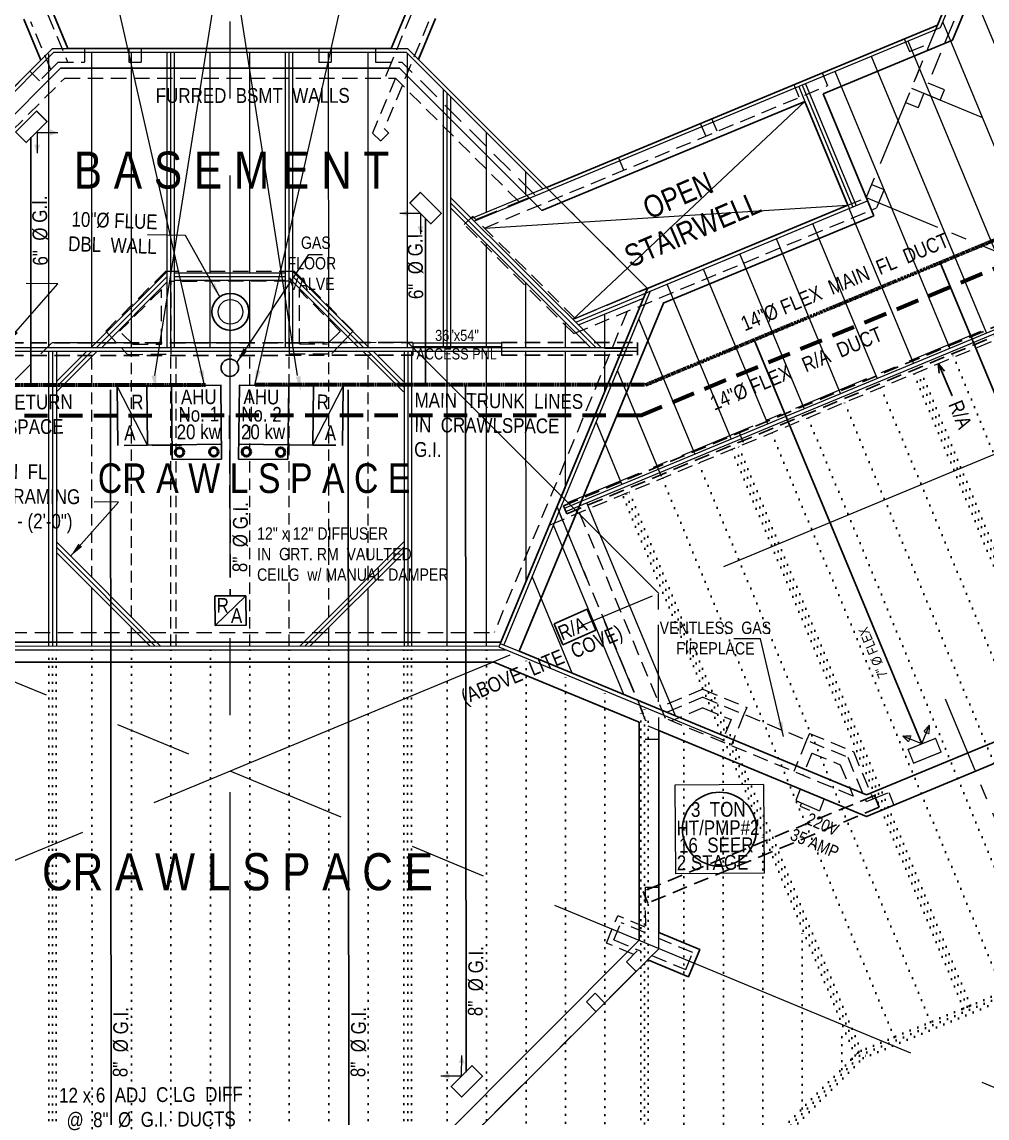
# Model space of a CAD drawing. Header units: inches. Extents: x 2775 to 35778, y 3242 to 10350.
# Drawn here: x 13284.1 to 13675.5, y 3516.1 to 3960.5 of the extents above; entities that cross this region are included whole.
import ezdxf

# ---------------------------------------------------------------- set-up
doc = ezdxf.new("R2010")
doc.units = ezdxf.units.IN
doc.header["$LTSCALE"] = 0.5
doc.header["$MEASUREMENT"] = 0
for name, pattern in [('CENTER', [2, 1.25, -0.25, 0.25, -0.25]), ('DOT2', [0.125, 0, -0.125]), ('HIDDEN', [0.375, 0.25, -0.125])]:
    doc.linetypes.add(name, pattern=pattern)
for name, color, linetype, lineweight in [('ELEC', 6, 'CONTINUOUS', 20), ('FL JOISTS', 7, 'CONTINUOUS', 20), ('FLOOR BEAMS', 3, 'HIDDEN', 30), ('FOUNDATION', 7, 'CONTINUOUS', 30), ('FOUNDATION TEXT', 7, 'CONTINUOUS', 9), ('GRID', 1, 'CENTER', 20), ('INT WALLS', 4, 'HIDDEN', 9), ('LAYOUT', 6, 'CONTINUOUS', 9), ('LL HVAC', 7, 'HIDDEN', 9), ('PT LUMBER', 7, 'DOT2', 40), ('WALLS', 4, 'HIDDEN', 9)]:
    doc.layers.add(name, color=color, linetype=linetype, lineweight=lineweight)
for name, color, linetype in [('HVAC', 7, 'CONTINUOUS'), ('LLMECH_EQUIP', 7, 'CONTINUOUS'), ('LOWER_TRUSS_DESIGN', 7, 'CONTINUOUS')]:
    doc.layers.add(name, color=color, linetype=linetype)
doc.styles.add('ARCHENT', font='technical.ttf', dxfattribs={"height": 6})
doc.styles.add('ARCHENTLTD', font='technical.ttf', dxfattribs={"height": 6})
doc.dimstyles.new('ARCHENT', dxfattribs={"dimtxt": 6, "dimasz": 6, "dimexe": 9, "dimexo": 3, "dimgap": 1, "dimtad": 0, "dimtoh": 1, "dimdec": 3, "dimzin": 0, "dimdsep": 46, "dimlunit": 4, "dimtxsty": 'ARCHENTLTD', "dimcen": 6, "dimaunit": 1, "dimadec": 0, "dimazin": 0, "dimtfac": 1, "dimtdec": 3, "dimtofl": 0, "dimtmove": 0, "dimatfit": 3, "dimfxl": 1, "dimfrac": 2, "dimtolj": 1, "dimtzin": 0, "dimarcsym": 0})
doc.dimstyles.new('ARCHENTLTD', dxfattribs={"dimtxt": 12, "dimasz": 6, "dimexe": 9, "dimexo": 3, "dimgap": 1, "dimtad": 0, "dimdec": 4, "dimzin": 1, "dimdsep": 46, "dimlunit": 4, "dimtxsty": 'ARCHENT', "dimcen": 6, "dimaunit": 1, "dimadec": 5, "dimazin": 0, "dimtfac": 1, "dimtdec": 4, "dimtofl": 0, "dimtmove": 0, "dimatfit": 3, "dimfxl": 1, "dimfrac": 2, "dimtolj": 1, "dimtzin": 0, "dimarcsym": 0})

msp = doc.modelspace()

# ---------------------------------------------------------------- hatches: boundary and pattern name
at = {"layer": 'HVAC', "linetype": 'HIDDEN', "ltscale": 0.75}
h = msp.add_hatch(color=1, dxfattribs=at)
h.paths.add_polyline_path([(13298.68, 3915.68), (13295.55, 3915.66), (13295.56, 3914.39)])
h.paths.add_polyline_path([(13295.54, 3916.93), (13295.55, 3915.66), (13298.68, 3915.68)])
h.paths.add_polyline_path([(13291.51, 3910.7), (13290.33, 3910.69), (13290.33, 3907.23)])
h.paths.add_polyline_path([(13290.33, 3910.69), (13289.11, 3910.68), (13290.33, 3907.23)])
h = msp.add_hatch(color=1, dxfattribs=at)
h.paths.add_polyline_path([(13445.76, 3874.51), (13445.74, 3877.64), (13444.48, 3877.63)])
h.paths.add_polyline_path([(13447.01, 3877.65), (13445.74, 3877.64), (13445.76, 3874.51)])
h.paths.add_polyline_path([(13440.78, 3881.68), (13440.78, 3882.86), (13437.31, 3882.86)])
h.paths.add_polyline_path([(13440.78, 3882.86), (13440.77, 3884.08), (13437.31, 3882.86)])
h = msp.add_hatch(color=1, dxfattribs=at)
h.paths.add_polyline_path([(13641.26, 3670.93), (13644.17, 3669.76), (13644.64, 3670.93)])
h.paths.add_polyline_path([(13643.69, 3668.58), (13644.17, 3669.76), (13641.26, 3670.93)])
h.paths.add_polyline_path([(13649.79, 3672.81), (13650.89, 3672.36), (13652.2, 3675.57)])
h.paths.add_polyline_path([(13650.89, 3672.36), (13652.01, 3671.91), (13652.2, 3675.57)])
h = msp.add_hatch(color=1, dxfattribs=at)
h.paths.add_polyline_path([(13462.46, 3541.5), (13462.44, 3538.37), (13461.18, 3538.37)])
h.paths.add_polyline_path([(13463.71, 3538.36), (13462.44, 3538.37), (13462.46, 3541.5)])
h.paths.add_polyline_path([(13457.49, 3534.33), (13457.48, 3533.14), (13454.01, 3533.14)])
h.paths.add_polyline_path([(13457.48, 3533.14), (13457.47, 3531.93), (13454.01, 3533.14)])

# ---------------------------------------------------------------- linework, layer by layer
at = {"layer": 'ELEC', "color": 1, "linetype": 'Continuous', "lineweight": 15, "ltscale": 25}
for p, q in [((13599.76, 3649.45), (13597.93, 3644.86)), ((13597.93, 3644.86), (13607.5, 3640.67)), ((13609.33, 3645.25), (13607.5, 3640.67)), ((13600.18, 3643.76), (13599.64, 3642.51)), ((13599.64, 3642.51), (13603.48, 3640.99))]:
    msp.add_line(p, q, dxfattribs=at)
at = {"layer": 'FL JOISTS', "ltscale": 50}
for p, q in [((13719.53, 3852.81), (13667.48, 3978.2)), ((13504.1, 3763.39), (14014.87, 3975.4)), ((13504.68, 3762.01), (14015.44, 3974.01)), ((13704.75, 3846.68), (13657.51, 3960.49)), ((13689.98, 3840.54), (13643.43, 3952.67)), ((13297.13, 3948.2), (13439.88, 3948.19)), ((13675.2, 3834.41), (13628.65, 3946.54)), ((13660.42, 3828.28), (13613.87, 3940.4)), ((13599.12, 3934.28), (13601.61, 3928.28)), ((13600.5, 3934.85), (13621.02, 3885.42)), ((13601.89, 3935.43), (13622.41, 3886)), ((13518.98, 3828.56), (13458.01, 3889.2)), ((13516.85, 3828.56), (13458.01, 3887.09)), ((13514.73, 3828.56), (13458.01, 3884.97)), ((13508.69, 3838.79), (13627.02, 3887.91)), ((13619.06, 3886.23), (13619.64, 3884.85)), ((13645.64, 3822.14), (13619.62, 3884.84)), ((13630.87, 3816.01), (13604.84, 3878.7)), ((13616.09, 3809.88), (13590.06, 3872.57)), ((13601.31, 3803.74), (13575.28, 3866.43)), ((13312.24, 3828.56), (13343.01, 3859.35)), ((13346.01, 3858.83), (13391.01, 3858.83)), ((13424.79, 3828.56), (13394.01, 3859.35)), ((13586.53, 3797.61), (13560.51, 3860.3)), ((13314.36, 3828.56), (13343.01, 3857.23)), ((13316.48, 3828.56), (13343.01, 3855.11)), ((13346.01, 3857.33), (13391.01, 3857.33)), ((13346.01, 3855.83), (13391.01, 3855.83)), ((13422.67, 3828.56), (13394.01, 3857.23)), ((13420.55, 3828.56), (13394.01, 3855.11)), ((13571.76, 3791.47), (13545.73, 3854.16)), ((13538.9, 3851.33), (13479.5, 3707.92)), ((13509.85, 3837.64), (13536.13, 3848.55)), ((13556.98, 3785.34), (13534.25, 3840.09)), ((13203.54, 3828.56), (13533.69, 3828.56)), ((13203.54, 3827.06), (13533.69, 3827.06)), ((13542.2, 3779.21), (13525.59, 3819.2)), ((13527.42, 3773.07), (13516.94, 3798.32)), ((13549.09, 3679.15), (13513.22, 3765.55)), ((13528.18, 3687.79), (13499.64, 3756.54)), ((13507.26, 3696.44), (13490.99, 3735.65)), ((13478.32, 3709), (13477.54, 3707.11))]:
    msp.add_line(p, q, dxfattribs=at)
at = {"layer": 'FL JOISTS', "ltscale": 75}
for p, q in [((13664.28, 3976.88), (13656.52, 3958.11)), ((13656.52, 3958.11), (13467.58, 3879.68)), ((13655.37, 3959.25), (13654.56, 3957.29)), ((13496.8, 3893.44), (13466.43, 3880.83)), ((13477.54, 3707.11), (13568.86, 3669.35)), ((13478.11, 3708.49), (13485.75, 3705.34))]:
    msp.add_line(p, q, dxfattribs=at)
at = {"layer": 'FL JOISTS', "ltscale": 25}
msp.add_line((13199.71, 3850.82), (13297.13, 3948.2), dxfattribs=at)
at = {"layer": 'FL JOISTS', "linetype": 'Continuous', "ltscale": 250}
for p, q in [((13295.02, 3828.56), (13295, 3947.58)), ((13312.52, 3828.56), (13312.5, 3948.19)), ((13328.52, 3828.56), (13328.5, 3948.19)), ((13343.02, 3828.56), (13343, 3948.19)), ((13344.52, 3828.56), (13344.5, 3948.19)), ((13346.02, 3828.56), (13346, 3948.2)), ((13360.51, 3858.83), (13360.5, 3948.2)), ((13376.51, 3858.83), (13376.5, 3948.19)), ((13391.02, 3828.56), (13391, 3948.2)), ((13392.52, 3828.56), (13392.5, 3948.2)), ((13394.02, 3828.56), (13394, 3948.2)), ((13424.52, 3828.56), (13424.5, 3948.2)), ((13440.52, 3828.56), (13440.5, 3947.57)), ((13455.02, 3828.56), (13455.01, 3933.08)), ((13456.52, 3828.56), (13456.51, 3931.58)), ((13458.02, 3828.56), (13458.01, 3930.08)), ((13472.51, 3883.36), (13472.51, 3915.59)), ((13488.51, 3890.42), (13488.51, 3899.61)), ((13472.52, 3828.56), (13472.51, 3870.55)), ((13360.52, 3828.56), (13360.51, 3855.83)), ((13376.52, 3828.56), (13376.51, 3855.83)), ((13488.52, 3828.56), (13488.51, 3854.63)), ((13520.52, 3828.16), (13520.51, 3842.07)), ((13504.52, 3828.56), (13504.52, 3838.71)), ((13295.03, 3707.48), (13295.02, 3827.06)), ((13456.53, 3707.5), (13456.52, 3827.06)), ((13472.53, 3707.5), (13472.52, 3827.06)), ((13488.53, 3733.63), (13488.52, 3827.06)), ((13504.52, 3772.25), (13504.52, 3827.06)), ((13520.52, 3810.87), (13520.52, 3827.06)), ((13312.53, 3707.49), (13312.53, 3730.97)), ((13424.53, 3707.5), (13424.53, 3731.01)), ((13328.53, 3707.49), (13328.53, 3714.98))]:
    msp.add_line(p, q, dxfattribs=at)
at = {"layer": 'FL JOISTS', "linetype": 'Continuous', "lineweight": 5, "ltscale": 250}
for p, q in [((13408.52, 3828.56), (13408.5, 3948.2)), ((13408.53, 3707.5), (13408.53, 3715.01))]:
    msp.add_line(p, q, dxfattribs=at)
at = {"layer": 'FL JOISTS', "linetype": 'Continuous', "ltscale": 50}
msp.add_line((13495.3, 3892.82), (13439.88, 3948.19), dxfattribs=at)
at = {"layer": 'FL JOISTS', "lineweight": 9, "ltscale": 25}
for p, q in [((13507.58, 3839.9), (13601.61, 3928.28)), ((13471.65, 3876.93), (13619.06, 3886.23))]:
    msp.add_line(p, q, dxfattribs=at)
at = {"layer": 'FL JOISTS', "lineweight": 20, "ltscale": 25}
msp.add_line((13537.69, 3852.51), (13507.58, 3839.9), dxfattribs=at)
at = {"layer": 'FL JOISTS', "color": 7, "lineweight": 20, "ltscale": 50}
for p, q in [((13296.58, 3827.06), (13296.59, 3707.48)), ((13298.08, 3827.06), (13298.09, 3707.48)), ((13439.08, 3827.06), (13439.09, 3707.5)), ((13440.58, 3827.06), (13440.59, 3707.5)), ((13442.08, 3827.06), (13442.09, 3707.5))]:
    msp.add_line(p, q, dxfattribs=at)
at = {"layer": 'FL JOISTS', "color": 7, "linetype": 'Continuous', "lineweight": 9}
for p, q in [((13314.65, 3827.06), (13298.08, 3810.48)), ((13312.53, 3827.06), (13298.08, 3812.6)), ((13310.41, 3827.06), (13298.08, 3814.72)), ((13422.33, 3827.06), (13438.9, 3810.48)), ((13424.45, 3827.06), (13438.9, 3812.6)), ((13426.57, 3827.06), (13438.9, 3814.72))]:
    msp.add_line(p, q, dxfattribs=at)
at = {"layer": 'FL JOISTS', "linetype": 'HIDDEN', "ltscale": 37.5}
for p, q in [((13312.53, 3735.21), (13312.52, 3827.06)), ((13328.53, 3719.22), (13328.52, 3827.06)), ((13344.53, 3707.49), (13344.52, 3827.06)), ((13346.66, 3707.49), (13346.64, 3827.06)), ((13376.53, 3707.49), (13376.52, 3827.06)), ((13392.53, 3707.49), (13392.52, 3827.06)), ((13424.53, 3735.26), (13424.52, 3827.06))]:
    msp.add_line(p, q, dxfattribs=at)
at = {"layer": 'FL JOISTS', "linetype": 'HIDDEN', "lineweight": 5, "ltscale": 37.5}
msp.add_line((13408.53, 3719.25), (13408.52, 3827.06), dxfattribs=at)
at = {"layer": 'FL JOISTS', "color": 7, "ltscale": 75}
msp.add_line((13527.68, 3828.17), (13520.52, 3828.16), dxfattribs=at)
at = {"layer": 'FL JOISTS', "color": 7, "linetype": 'Continuous', "lineweight": 20}
for p, q in [((13340.31, 3707.49), (13298.09, 3749.68)), ((13338.19, 3707.49), (13298.09, 3747.56)), ((13396.8, 3707.49), (13439.09, 3749.81)), ((13398.92, 3707.5), (13439.09, 3747.69)), ((13336.07, 3707.49), (13298.09, 3745.44)), ((13401.04, 3707.5), (13439.09, 3745.57))]:
    msp.add_line(p, q, dxfattribs=at)
at = {"layer": 'FL JOISTS', "color": 7, "lineweight": 20, "ltscale": 75}
for p, q in [((13259.13, 3707.48), (13477.7, 3707.5)), ((13257.1, 3705.98), (13480.21, 3706))]:
    msp.add_line(p, q, dxfattribs=at)
at = {"layer": 'FLOOR BEAMS', "ltscale": 50}
for p, q in [((13503.72, 3764.32), (13806.67, 3890.07)), ((13505.06, 3761.07), (13808.01, 3886.82)), ((13203.54, 3830.37), (13442.64, 3830.49)), ((13478.64, 3830.5), (13533.69, 3830.53)), ((13203.55, 3825.24), (13442.64, 3825.36)), ((13478.64, 3825.38), (13533.69, 3825.41)), ((13503.72, 3764.32), (13505.06, 3761.07)), ((13629.78, 3646.85), (13536, 3608.01)), ((13629.78, 3646.85), (13631.74, 3642.11)), ((13631.74, 3642.11), (13537.97, 3603.27)), ((13536, 3608.01), (13537.97, 3603.27))]:
    msp.add_line(p, q, dxfattribs=at)
at = {"layer": 'FLOOR BEAMS', "ltscale": 75}
msp.add_line((13533.69, 3825.41), (13533.69, 3830.53), dxfattribs=at)
at = {"layer": 'FLOOR BEAMS', "color": 4, "lineweight": 9, "ltscale": 50}
msp.add_line((13296.53, 3709.02), (13440.53, 3709.07), dxfattribs=at)
at = {"layer": 'FOUNDATION', "ltscale": 75}
for p, q in [((13663.13, 3978.02), (13655.37, 3959.25)), ((13669.26, 3971.9), (13661.5, 3953.13)), ((13655.37, 3959.25), (13496.8, 3893.44)), ((13661.5, 3953.13), (13609, 3931.34)), ((13291.83, 3945.03), (13199.09, 3852.32)), ((13496.8, 3893.44), (13444.88, 3945.31)), ((13494.93, 3884), (13437.19, 3941.69)), ((13601.61, 3928.28), (13494.93, 3884)), ((13258.51, 3708.98), (13478.32, 3709)), ((13485.75, 3705.34), (13626.62, 3647.09)), ((13261.97, 3700.98), (13475.3, 3701)), ((13475.26, 3701.02), (13534.37, 3676.58)), ((13626.62, 3647.09), (13715.29, 3683.89)), ((13626.63, 3638.43), (13715.3, 3675.24)), ((13542.37, 3673.27), (13626.63, 3638.43)), ((13437.3, 3490.97), (13534.41, 3588.18)), ((13445.09, 3487.44), (13537.87, 3580.32))]:
    msp.add_line(p, q, dxfattribs=at)
at = {"layer": 'FOUNDATION', "ltscale": 1.5}
for p, q in [((13295.87, 3966.33), (13302.8, 3949.7)), ((13440.68, 3966.28), (13433.79, 3949.69)), ((13444.88, 3945.31), (13451.85, 3961.9)), ((13559.03, 3584.43), (13542.41, 3591.34)), ((13554.47, 3573.33), (13559.03, 3584.43)), ((13537.87, 3580.32), (13554.47, 3573.33))]:
    msp.add_line(p, q, dxfattribs=at)
at = {"layer": 'FOUNDATION', "ltscale": 50}
for p, q in [((13291.83, 3945.03), (13284.84, 3961.59)), ((13302.8, 3949.7), (13433.79, 3949.69)), ((13299.82, 3941.7), (13437.19, 3941.69)), ((13609, 3931.34), (13629.52, 3881.91)), ((13601.61, 3928.28), (13619.06, 3886.23)), ((13538.05, 3852.6), (13619.06, 3886.23)), ((13544.17, 3846.48), (13629.52, 3881.91)), ((13537.75, 3852.48), (13478.32, 3709)), ((13544.21, 3846.46), (13485.75, 3705.34)), ((13534.41, 3588.18), (13534.37, 3676.58)), ((13542.41, 3591.34), (13542.37, 3673.27))]:
    msp.add_line(p, q, dxfattribs=at)
at = {"layer": 'FOUNDATION', "ltscale": 25}
msp.add_line((13202.4, 3844.32), (13299.82, 3941.7), dxfattribs=at)
at = {"layer": 'FOUNDATION', "color": 7, "lineweight": 20, "ltscale": 1.5}
for p, q in [((13442.64, 3830.46), (13478.64, 3830.45)), ((13442.64, 3828.96), (13478.64, 3828.95))]:
    msp.add_line(p, q, dxfattribs=at)
at = {"layer": 'FOUNDATION', "color": 7, "linetype": 'Continuous', "lineweight": 25, "ltscale": 50}
for p, q in [((13442.64, 3830.46), (13442.64, 3825.4)), ((13478.64, 3830.45), (13478.64, 3825.38))]:
    msp.add_line(p, q, dxfattribs=at)
at = {"layer": 'GRID', "ltscale": 50}
for p, q in [((13663.13, 3978.02), (13626.45, 3889.3)), ((13496.8, 3893.44), (13648.14, 3956.25)), ((13296.5, 3949.7), (13440.5, 3949.69)), ((13644.79, 3933.66), (13689.16, 3915.32)), ((13537.79, 3852.49), (13626.45, 3889.3)), ((13626.45, 3889.3), (13715.17, 3852.62)), ((13537.79, 3852.49), (13501.1, 3763.78)), ((13505.55, 3765.62), (13715.17, 3852.62)), ((13194.67, 3728.67), (13296.45, 3830.55)), ((13296.45, 3830.55), (13440.45, 3830.62)), ((13501.1, 3763.78), (13537.9, 3675.12)), ((13542.35, 3584.8), (13542.3, 3728.89)), ((13626.63, 3638.43), (13715.29, 3675.24)), ((13537.9, 3675.12), (13626.63, 3638.43)), ((13440.55, 3482.98), (13542.35, 3584.8))]:
    msp.add_line(p, q, dxfattribs=at)
at = {"layer": 'GRID', "ltscale": 25}
msp.add_line((13199.09, 3852.32), (13296.5, 3949.7), dxfattribs=at)
at = {"layer": 'GRID', "linetype": 'Continuous', "ltscale": 50}
for p, q in [((13537.79, 3852.49), (13440.5, 3949.69)), ((13542.32, 3728.84), (13440.45, 3830.62))]:
    msp.add_line(p, q, dxfattribs=at)
at = {"layer": 'HVAC', "color": 1, "linetype": 'HIDDEN', "lineweight": 70, "ltscale": 2.5}
for p, q in [((13536.93, 3813.34, -11.25), (13855.78, 3945.7, -11.25)), ((13358.61, 3813.3), (13223.59, 3813.23)), ((13536.57, 3813.39), (13378.61, 3813.31))]:
    msp.add_line(p, q, dxfattribs=at)
at = {"layer": 'HVAC', "color": 5, "linetype": 'HIDDEN', "lineweight": 70, "ltscale": 75}
for p, q in [((13534.93, 3800.97, -11.25), (13827.16, 3922.26, -11.25)), ((13336.75, 3800.87), (13203.32, 3800.8)), ((13534.93, 3800.97), (13348.75, 3800.87))]:
    msp.add_line(p, q, dxfattribs=at)
at = {"layer": 'HVAC', "color": 1, "linetype": 'Continuous', "ltscale": 0.75}
for p, q in [((13290.32, 3915.62, 44595.53), (13298.68, 3915.68, 44595.53)), ((13290.32, 3915.62, 44595.53), (13290.33, 3907.23, 44595.53)), ((13445.7, 3882.87, 44589.53), (13437.31, 3882.86, 44589.53)), ((13445.7, 3882.87, 44589.53), (13445.76, 3874.51, 44589.53)), ((13649.02, 3667.8, 10), (13652.2, 3675.57, 10)), ((13649.02, 3667.8, 18), (13641.26, 3670.93, 18)), ((13462.41, 3533.14, 44589.53), (13462.46, 3541.5, 44589.53)), ((13462.41, 3533.14, 44589.53), (13454.01, 3533.14, 44589.53))]:
    msp.add_line(p, q, dxfattribs=at)
at = {"layer": 'HVAC', "color": 1, "linetype": 'Continuous', "lineweight": 30, "ltscale": 0.75}
for p, q in [((13287.7, 3813.26, 44589.53), (13287.7, 3913.72, 44589.53)), ((13447.82, 3813.35, 44589.53), (13447.82, 3880.76, 44589.53)), ((13716.49, 3718.38, 43499.51), (13656.51, 3862.98, 2795)), ((13649.02, 3667.8, 12), (13581.02, 3831.64, -7.99)), ((13464, 3813.35, 44589.53), (13464.26, 3534.69, 44589.53)), ((13319.98, 3811.38, 44589.53), (13320.27, 3503.4, 44589.53)), ((13416.41, 3811.38, 44589.53), (13416.7, 3503.4, 44589.53))]:
    msp.add_line(p, q, dxfattribs=at)
at = {"layer": 'HVAC', "color": 7, "linetype": 'Continuous', "lineweight": 30, "ltscale": 0.25}
for p, q in [((13334.74, 3812.94), (13344.74, 3813.06)), ((13335.02, 3788.94), (13345.01, 3789.06)), ((13402.07, 3788.97), (13392.07, 3789.08))]:
    msp.add_line(p, q, dxfattribs=at)
at = {"layer": 'HVAC', "color": 5, "linetype": 'Continuous', "lineweight": 30, "ltscale": 0.25}
for p, q in [((13334.74, 3812.94), (13335.02, 3788.94)), ((13402.33, 3812.97), (13402.07, 3788.97)), ((13322.74, 3812.8), (13323.02, 3788.8)), ((13414.33, 3812.84), (13414.07, 3788.84))]:
    msp.add_line(p, q, dxfattribs=at)
at = {"layer": 'HVAC', "color": 5, "linetype": 'Continuous', "lineweight": 30}
for p, q in [((13348.61, 3812.94), (13336.61, 3812.8)), ((13388.46, 3812.96), (13400.46, 3812.83)), ((13348.89, 3788.94), (13336.89, 3788.8))]:
    msp.add_line(p, q, dxfattribs=at)
at = {"layer": 'HVAC', "color": 1, "linetype": 'Continuous', "lineweight": 30, "ltscale": 0.25}
for p, q in [((13364.9, 3813.29), (13344.74, 3813.06)), ((13372.17, 3813.29), (13392.33, 3813.08)), ((13365.01, 3789.29), (13345.01, 3789.06)), ((13372.07, 3789.29), (13392.07, 3789.08)), ((13365.08, 3783.29), (13345.08, 3783.06)), ((13372.01, 3783.29), (13392.01, 3783.08))]:
    msp.add_line(p, q, dxfattribs=at)
at = {"layer": 'HVAC', "color": 1, "linetype": 'Continuous', "lineweight": 30, "ltscale": 0.5}
for p, q in [((13345.08, 3783.06), (13344.74, 3813.06)), ((13365.08, 3783.29), (13364.74, 3813.29)), ((13372.01, 3783.29), (13372.33, 3813.29)), ((13392.01, 3783.08), (13392.33, 3813.08))]:
    msp.add_line(p, q, dxfattribs=at)
at = {"layer": 'HVAC', "color": 5, "linetype": 'Continuous', "lineweight": 9, "ltscale": 0.25}
for p, q in [((13335.02, 3788.94), (13322.74, 3812.8)), ((13402.07, 3788.97), (13414.33, 3812.84))]:
    msp.add_line(p, q, dxfattribs=at)
at = {"layer": 'HVAC', "color": 5, "linetype": 'HIDDEN', "lineweight": 30, "ltscale": 75}
for p, q in [((13368.32, 3800.88), (13368.63, 3728.15)), ((13335.02, 3788.94), (13323.02, 3788.8)), ((13402.07, 3788.97), (13414.07, 3788.84))]:
    msp.add_line(p, q, dxfattribs=at)
at = {"layer": 'HVAC', "color": 5, "linetype": 'Continuous', "lineweight": 30, "ltscale": 50}
for p, q in [((13362.4, 3727.85), (13362.43, 3715.85)), ((13374.98, 3727.87), (13362.53, 3727.84)), ((13375.01, 3715.87), (13374.98, 3727.87)), ((13362.43, 3715.85), (13374.89, 3715.88))]:
    msp.add_line(p, q, dxfattribs=at)
at = {"layer": 'HVAC', "color": 5, "linetype": 'Continuous', "lineweight": 9, "ltscale": 50}
msp.add_line((13362.43, 3715.85), (13374.98, 3727.87), dxfattribs=at)
at = {"layer": 'HVAC', "color": 1, "linetype": 'HIDDEN', "ltscale": 0.75}
for p, q in [((13652.2, 3675.57, 10), (13649.78, 3672.81, 10)), ((13652.01, 3671.91, 10), (13652.2, 3675.57, 10)), ((13641.26, 3670.93, 18), (13643.69, 3668.58, 18)), ((13644.64, 3670.93, 18), (13641.26, 3670.93, 18)), ((13643.69, 3668.58, 18), (13644.64, 3670.93, 18)), ((13649.79, 3672.81, 18), (13652.01, 3671.91, 18))]:
    msp.add_line(p, q, dxfattribs=at)
at = {"layer": 'HVAC', "color": 7, "linetype": 'Continuous', "lineweight": 9}
for p, q in [((13584.84, 3651.35), (13548.84, 3651.09)), ((13548.84, 3651.09), (13549.1, 3615.09)), ((13584.84, 3651.35), (13585.1, 3615.36)), ((13585.1, 3615.36), (13549.1, 3615.09))]:
    msp.add_line(p, q, dxfattribs=at)
at = {"layer": 'HVAC', "color": 1, "linetype": 'Continuous', "ltscale": 0.75, "const_width": 0.5}
for points, elevation in [([(13290.08, 3924.34), (13294.32, 3920.1), (13285.83, 3911.62), (13281.59, 3915.86), (13290.08, 3924.34)], 44597.53), ([(13454.19, 3882.87), (13449.94, 3878.63), (13441.46, 3887.12), (13445.7, 3891.36), (13454.19, 3882.87)], 44589.53), ([(13645.7, 3659.99), (13643.46, 3665.56), (13654.58, 3670.05), (13656.83, 3664.49), (13645.7, 3659.99)], 10), ([(13470.89, 3533.14), (13466.64, 3537.38), (13458.17, 3528.89), (13462.41, 3524.65), (13470.89, 3533.14)], 44589.53)]:
    msp.add_lwpolyline(points, dxfattribs=dict(at, elevation=elevation))
at = {"layer": 'HVAC', "color": 6, "linetype": 'Continuous', "lineweight": 30, "ltscale": 175}
msp.add_circle((13368.68, 3842.96, -2), 7.5, dxfattribs=at)
at = {"layer": 'HVAC', "color": 6, "linetype": 'Continuous', "lineweight": 9, "ltscale": 175}
msp.add_circle((13368.68, 3842.96, -2), 5, dxfattribs=at)
at = {"layer": 'HVAC', "color": 6, "lineweight": 30, "ltscale": 50}
msp.add_circle((13368.43, 3820.3), 3.52, dxfattribs=at)
at = {"layer": 'HVAC', "color": 1, "lineweight": 50, "ltscale": 75}
for centre in [(13348.05, 3786.09, -2), (13361.96, 3786.19, 89199.55), (13375.13, 3786.19, 89199.55), (13389.04, 3786.11, -2)]:
    msp.add_circle(centre, 1.75, dxfattribs=at)
at = {"layer": 'HVAC', "color": 1, "linetype": 'Continuous', "lineweight": 30}
msp.add_circle((13566.97, 3633.22), 15, dxfattribs=at)
at = {"layer": 'INT WALLS', "ltscale": 50}
for p, q in [((13449.04, 3960.58), (13431.07, 3917.29)), ((13441.97, 3963.52), (13433.94, 3944.19)), ((13433.94, 3944.19), (13431.24, 3937.69)), ((13435.54, 3937.69), (13426.29, 3915.44)), ((13429.51, 3912.23), (13426.29, 3915.44)), ((13429.5, 3912.22), (13432.87, 3915.59)), ((13432.82, 3915.55), (13431.07, 3917.29)), ((13463.46, 3878.31), (13466.83, 3881.67)), ((13468.14, 3880.37), (13466.83, 3881.68)), ((13508.49, 3840.28), (13466.85, 3881.7)), ((13468.68, 3873.1), (13463.47, 3878.31)), ((13507.87, 3834.13), (13468.23, 3873.55)), ((13340.67, 3829.83), (13340.68, 3852.07)), ((13329.08, 3829.8), (13340.67, 3829.83)), ((13574.83, 3794.38), (13576.57, 3790.17)), ((13541.58, 3780.58), (13543.32, 3776.37))]:
    msp.add_line(p, q, dxfattribs=at)
at = {"layer": 'INT WALLS', "ltscale": 75}
for p, q in [((13658.18, 3932.94), (13651.63, 3935.64)), ((13656.47, 3928.78), (13658.18, 3932.94)), ((13656.47, 3928.78), (13649.91, 3931.48)), ((13468.14, 3880.37), (13492.12, 3890.34)), ((13508.49, 3840.28), (13537.74, 3852.43))]:
    msp.add_line(p, q, dxfattribs=at)
at = {"layer": 'INT WALLS', "linetype": 'Continuous'}
msp.add_line((13418.38, 3835.19), (13409.76, 3826.01), dxfattribs=at)
at = {"layer": 'INT WALLS', "lineweight": 9, "ltscale": 50}
msp.add_line((13498.31, 3756.66), (13686.97, 3834.97), dxfattribs=at)
at = {"layer": 'INT WALLS', "color": 7, "ltscale": 50}
for p, q in [((13618.98, 3662.43), (13626.43, 3644.47)), ((13615.92, 3659.36), (13621.2, 3646.63))]:
    msp.add_line(p, q, dxfattribs=at)
at = {"layer": 'LAYOUT', "color": 6, "linetype": 'CENTER', "lineweight": 5, "ltscale": 250}
for p, q in [((11763.77, 4321.41), (13368.57, 3656.75)), ((13368.57, 3241.97), (13368.48, 4204.72)), ((14405.76, 4086.59), (12862.17, 3446.84)), ((13875.55, 3446.84), (13368.53, 3656.76))]:
    msp.add_line(p, q, dxfattribs=at)
at = {"layer": 'LL HVAC', "linetype": 'Continuous', "lineweight": 5}
for p in [(13337.97, 3817.14, 89201.55), (13395.92, 3817.19, 89201.55)]:
    msp.add_line(p, (13367.21, 4001.17, 89201.55), dxfattribs=at)
for points in [[(13338.61, 3817.36, 89201.55), (13338.51, 3811.28, 89201.55), (13336.64, 3817.06, 89201.55)], [(13397.21, 3816.92, 89201.55), (13397.11, 3810.84, 89201.55), (13395.23, 3816.62, 89201.55)]]:
    msp.add_solid(points, dxfattribs=at)
at = {"layer": 'PT LUMBER', "ltscale": 50}
for p, q in [((13760.61, 3586.95), (13661, 3826.89)), ((13739.88, 3591.24), (13644.83, 3820.18)), ((13741.26, 3591.82), (13646.22, 3820.76)), ((13742.65, 3592.4), (13647.6, 3821.33)), ((13726.48, 3585.69), (13631.44, 3814.62)), ((13711.71, 3579.55), (13616.66, 3808.49)), ((13696.93, 3573.42), (13601.89, 3802.36)), ((13682.15, 3567.28), (13587.11, 3796.22)), ((13665.99, 3560.57), (13570.94, 3789.51)), ((13667.38, 3561.15), (13572.33, 3790.09)), ((13668.76, 3561.72), (13573.72, 3790.66)), ((13652.6, 3555.01), (13557.55, 3783.95)), ((13637.82, 3548.88), (13542.78, 3777.82)), ((13621.98, 3541.41), (13526.61, 3771.11)), ((13623.12, 3542.55), (13528, 3771.69)), ((13624.43, 3543.32), (13529.38, 3772.26)), ((13295.06, 3395.9), (13295.03, 3705.98)), ((13296.56, 3395.9), (13296.53, 3705.98)), ((13298.06, 3395.9), (13298.03, 3705.98)), ((13312.56, 3395.91), (13312.53, 3705.99)), ((13328.56, 3395.92), (13328.53, 3705.99)), ((13344.56, 3395.92), (13344.53, 3705.99)), ((13360.56, 3395.93), (13360.53, 3705.99)), ((13376.56, 3395.94), (13376.53, 3705.99)), ((13392.56, 3395.95), (13392.53, 3705.99)), ((13408.56, 3395.95), (13408.53, 3706)), ((13424.56, 3395.96), (13424.53, 3706)), ((13439.06, 3395.97), (13439.03, 3706)), ((13440.56, 3395.97), (13440.53, 3706)), ((13442.06, 3395.97), (13442.03, 3706)), ((13456.56, 3395.97), (13456.53, 3706)), ((13472.56, 3395.97), (13472.53, 3706)), ((13488.56, 3407.86), (13488.53, 3702.56)), ((13504.56, 3423.87), (13504.53, 3695.95)), ((13520.56, 3439.89), (13520.53, 3689.33)), ((13535.05, 3454.4), (13535.03, 3683.34)), ((13536.55, 3455.9), (13536.53, 3682.72)), ((13538.05, 3457.4), (13538.03, 3682.1)), ((13552.55, 3471.91), (13552.53, 3676.1)), ((13568.55, 3487.93), (13568.53, 3669.49)), ((13584.55, 3503.94), (13584.54, 3631.59)), ((13600.55, 3519.96), (13600.54, 3593.04)), ((13620.74, 3540.17), (13747, 3592.57)), ((13623.51, 3542.95), (13745.04, 3593.38)), ((13625.21, 3540.4), (13745.04, 3590.14)), ((13616.55, 3535.97), (13616.54, 3554.49)), ((13476.7, 3395.99), (13623.51, 3542.95)), ((13477.94, 3392.99), (13627.99, 3543.18)), ((13477.32, 3394.49), (13624.36, 3541.67))]:
    msp.add_line(p, q, dxfattribs=at)
at = {"layer": 'PT LUMBER', "color": 1, "linetype": 'CENTER', "lineweight": 9, "ltscale": 50}
msp.add_line((13658.54, 3686.03), (13710.85, 3559.35), dxfattribs=at)
at = {"layer": 'WALLS', "color": 4, "ltscale": 75}
for p, q in [((13663.13, 3978.02), (13652.4, 3952.06)), ((13667.35, 3973.82), (13651.57, 3935.66)), ((13641.89, 3953.66), (13650.29, 3957.14)), ((13309.5, 3949.7), (13309.5, 3944.2)), ((13327.5, 3949.7), (13327.5, 3944.2)), ((13332.5, 3949.7), (13332.5, 3944.2)), ((13404.5, 3949.69), (13404.5, 3944.19)), ((13409.5, 3949.69), (13409.5, 3944.19)), ((13427.5, 3949.69), (13427.5, 3944.19)), ((13298.78, 3944.2), (13291.2, 3936.62)), ((13492.12, 3890.34), (13438.23, 3944.19)), ((13649.35, 3944.69), (13642.41, 3927.9)), ((13287.31, 3940.51), (13291.2, 3936.62)), ((13599.27, 3929.95), (13597.2, 3935.04)), ((13649.87, 3931.56), (13647.49, 3925.79)), ((13566.01, 3916.18), (13563.93, 3921.27)), ((13561.39, 3914.26), (13559.3, 3919.38)), ((13528.17, 3900.4), (13526.07, 3905.54)), ((13628.65, 3894.63), (13626.45, 3889.3)), ((13633.73, 3892.52), (13630.66, 3885.09)), ((13537.81, 3852.41), (13505.27, 3884.98)), ((13626.62, 3644.39), (13635.6, 3648.11)), ((13626.63, 3638.43), (13637.71, 3643.03))]:
    msp.add_line(p, q, dxfattribs=at)
at = {"layer": 'WALLS', "ltscale": 50}
for p, q in [((13295.87, 3966.33), (13302.82, 3949.67)), ((13440.75, 3966.46), (13433.83, 3949.78)), ((13291.81, 3945.08), (13284.79, 3961.71)), ((13444.84, 3945.21), (13451.83, 3961.85)), ((13427.5, 3949.69), (13440.5, 3949.69)), ((13207.12, 3843.38), (13301.47, 3937.7)), ((13301.47, 3937.7), (13435.54, 3937.69)), ((13485.63, 3887.64), (13435.54, 3937.69)), ((13342.28, 3859.33), (13318.09, 3835.13)), ((13394.7, 3859.35), (13342.28, 3859.33)), ((13418.39, 3835.17), (13394.7, 3859.35)), ((13344.67, 3825.84), (13344.69, 3855.33)), ((13392.69, 3855.34), (13344.69, 3855.33)), ((13392.67, 3825.97), (13392.69, 3855.34)), ((13340.68, 3852.07), (13323.75, 3835.13)), ((13396.67, 3829.98), (13396.68, 3851.71)), ((13413.23, 3835.17), (13396.68, 3851.71)), ((13529.55, 3843.13), (13475.65, 3713)), ((13413.25, 3835.16), (13408.1, 3830.01)), ((13318.09, 3835.13), (13326.97, 3825.72)), ((13329.08, 3829.8), (13323.75, 3835.13)), ((13396.67, 3829.98), (13408.1, 3830.01)), ((13326.97, 3825.72), (13344.67, 3825.84)), ((13392.67, 3825.97), (13409.76, 3826.01)), ((13261.18, 3712.98), (13475.65, 3713)), ((13560.26, 3689.95), (13543.01, 3682.79)), ((13560.26, 3689.95), (13578.06, 3682.59)), ((13560.26, 3686.7), (13544.17, 3680.02)), ((13560.26, 3686.7), (13618.98, 3662.43)), ((13560.26, 3682.37), (13547.53, 3677.09)), ((13560.26, 3682.37), (13571.69, 3677.65)), ((13576.91, 3679.82), (13571.66, 3667.11)), ((13578.06, 3682.59), (13576.91, 3679.82)), ((13571.69, 3677.65), (13567.96, 3668.64)), ((13603.47, 3672.08), (13602.32, 3669.31)), ((13603.47, 3672.08), (13621.27, 3664.73)), ((13602.32, 3669.31), (13597.07, 3656.61)), ((13604.49, 3664.09), (13600.77, 3655.08)), ((13604.49, 3664.09), (13615.92, 3659.36)), ((13621.27, 3664.73), (13629.2, 3645.62)), ((13536.87, 3609.68), (13536.92, 3591.19)), ((13521.13, 3587.04), (13525.73, 3598.12)), ((13524.2, 3588.43), (13527.06, 3595.29)), ((13536.81, 3593.54), (13525.73, 3598.12)), ((13559.09, 3584.41), (13542.42, 3591.34)), ((13532.21, 3582.45), (13521.13, 3587.04)), ((13556.15, 3583.19), (13542.42, 3588.9)), ((13529.24, 3579.46), (13534.04, 3584.27)), ((13539.56, 3582.05), (13553.27, 3576.28)), ((13553.27, 3576.28), (13556.15, 3583.19)), ((13554.48, 3573.33), (13559.09, 3584.41)), ((13537.84, 3580.33), (13554.48, 3573.33)), ((13512.99, 3563.19), (13516.52, 3566.73))]:
    msp.add_line(p, q, dxfattribs=at)
at = {"layer": 'WALLS', "color": 4, "ltscale": 50}
for p, q in [((13295.86, 3941.28), (13287.74, 3960.5)), ((13294.66, 3963.39), (13302.66, 3944.2)), ((13641.89, 3953.66), (13644.01, 3948.54)), ((13644.05, 3948.45), (13652.33, 3951.89)), ((13298.78, 3944.2), (13309.5, 3944.2)), ((13327.5, 3944.2), (13332.5, 3944.2)), ((13404.5, 3944.19), (13409.5, 3944.19)), ((13427.5, 3944.19), (13438.23, 3944.19)), ((13608.64, 3939.86), (13610.76, 3934.74)), ((13471.65, 3876.93), (13610.78, 3934.68)), ((13642.41, 3927.9), (13647.49, 3925.79)), ((13628.63, 3894.63), (13633.71, 3892.53)), ((13507.87, 3834.13), (13630.66, 3885.09)), ((13501.1, 3763.78), (13537.24, 3677.15)), ((13510.14, 3761.58), (13544.94, 3678.17)), ((13621.2, 3646.63), (13544.94, 3678.17)), ((13536.83, 3669.68), (13542.39, 3669.68)), ((13635.6, 3648.11), (13637.71, 3643.03)), ((13536.87, 3609.68), (13542.4, 3609.68)), ((13536.92, 3591.19), (13527.06, 3595.29)), ((13524.2, 3588.43), (13534.96, 3583.87)), ((13529.24, 3579.46), (13533.14, 3575.56)), ((13516.52, 3566.73), (13520.42, 3562.83)), ((13512.99, 3563.19), (13516.89, 3559.29))]:
    msp.add_line(p, q, dxfattribs=at)
at = {"layer": 'WALLS', "color": 4, "lineweight": 20, "ltscale": 50}
for p, q in [((13309.5, 3949.7), (13327.5, 3949.7)), ((13409.5, 3949.69), (13427.5, 3949.69))]:
    msp.add_line(p, q, dxfattribs=at)
at = {"layer": 'WALLS', "color": 4, "lineweight": 20, "ltscale": 75}
msp.add_line((13287.31, 3940.51), (13274.58, 3927.79), dxfattribs=at)
at = {"layer": 'WALLS', "color": 5, "linetype": 'Continuous', "lineweight": 30, "ltscale": 50}
for p, q in [((13655.62, 3821.95), (13655.99, 3818.15)), ((13655.76, 3821.84), (13661.29, 3808.98)), ((13655.76, 3821.84), (13658.27, 3818.95)), ((13513.3, 3722.43), (13499.93, 3716.48)), ((13516.8, 3713.9), (13513.3, 3722.43)), ((13499.95, 3716.49), (13503.52, 3707.9)), ((13503.52, 3707.9), (13516.8, 3713.9))]:
    msp.add_line(p, q, dxfattribs=at)

# ---------------------------------------------------------------- texts
at = {"layer": 'ELEC', "color": 1, "linetype": 'Continuous', "lineweight": 20, "insert": (13607.2, 3631.33), "char_height": 5, "width": 34.25, "attachment_point": 5, "rotation": 337.2683, "style": 'ARCHENT'}
msp.add_mtext('220V\\P35 AMP', dxfattribs=at)
at = {"layer": 'FOUNDATION TEXT', "ltscale": 50, "attachment_point": 5, "style": 'ARCHENT'}
for s, insert, char_height in [('B A S E M E N T', (13369.13, 3900.33), 15), ('36"x54"', (13460.54, 3833.39), 4.5), ('ACCESS PNL', (13460.39, 3825.87), 4.5), ('CR A W L S P A C E', (13378.29, 3775.43), 12), ('CR A W L S P A C E', (13371.54, 3615.88), 15)]:
    msp.add_mtext(s, dxfattribs=dict(at, insert=insert, char_height=char_height))
at = {"layer": 'HVAC', "color": 6, "linetype": 'Continuous', "lineweight": 30, "ltscale": 1.5, "insert": (13339.22, 3882.4), "char_height": 6, "attachment_point": 3, "rotation": 358.0541, "style": 'ARCHENTLTD'}
msp.add_mtext('10"%%c FLUE\\PDBL  WALL\\P{\\H1.999x;  }', dxfattribs=at)
at = {"layer": 'HVAC', "color": 1, "linetype": 'Continuous', "lineweight": 30, "ltscale": 1.5, "char_height": 6, "style": 'ARCHENTLTD'}
for s, insert, attachment_point, rotation in [('14"%%C FLEX  MAIN  FL  DUCT\\P{\\H1.999x;  }', (13658.29, 3875.23), 3, 22.5843), ('12 x 6  ADJ  C LG  DIFF\\P@  8"  %%C  G.I.  DUCTS \\P{\\H1.999x;  }', (13336.66, 3495.38), 8, 0.4058)]:
    msp.add_mtext(s, dxfattribs=dict(at, insert=insert, attachment_point=attachment_point, rotation=rotation))
at = {"layer": 'HVAC', "color": 6, "linetype": 'Continuous', "lineweight": 9, "ltscale": 1.5, "char_height": 5, "attachment_point": 5, "rotation": 359.9058, "style": 'ARCHENTLTD'}
for s, insert in [('  GAS \\PFLOOR  \\PVALVE\\P{\\H1.999x;  }', (13401.69, 3856.01)), ('VENTLESS  GAS \\PFIREPLACE\\P{\\H1.999x;  }', (13565.3, 3704.02))]:
    msp.add_mtext(s, dxfattribs=dict(at, insert=insert))
at = {"layer": 'HVAC', "color": 5, "linetype": 'Continuous', "lineweight": 9, "ltscale": 0.25, "char_height": 6, "attachment_point": 2, "style": 'ARCHENT'}
for s, insert, rotation in [('COMMON  RETURN\\PIN CRAWLSPACE\\PG.I.', (13272.41, 3809.21), 0.663), ('R', (13330.88, 3809.42), 0.663), ('R', (13406.19, 3809.45), 359.3866), ('R', (13365.57, 3726.99), 359.3866)]:
    msp.add_mtext(s, dxfattribs=dict(at, insert=insert, rotation=rotation))
at = {"layer": 'HVAC', "color": 1, "linetype": 'Continuous', "ltscale": 0.25, "char_height": 6, "attachment_point": 2, "style": 'ARCHENT'}
for s, insert, rotation in [('AHU', (13355.8, 3811.5), 0.663), ('AHU', (13381.27, 3811.51), 359.3866), ('No. 1', (13355.8, 3804.45), 0.663), ('No. 2', (13381.28, 3804.46), 359.3866), ('20 kw', (13355.8, 3797.34), 0.663), ('20 kw', (13381.89, 3797.34), 0.663)]:
    msp.add_mtext(s, dxfattribs=dict(at, insert=insert, rotation=rotation))
at = {"layer": 'HVAC', "color": 5, "linetype": 'Continuous', "ltscale": 0.375, "insert": (13379.48, 3755.6), "char_height": 5, "attachment_point": 1, "style": 'ARCHENT'}
msp.add_mtext('12" x 12" DIFFUSER\\PIN  GRT. RM  VAULTED\\PCEILG  w/ MANUAL DAMPER', dxfattribs=at)
at = {"layer": 'HVAC', "color": 1, "linetype": 'Continuous', "lineweight": 20, "char_height": 6, "width": 34.1875, "attachment_point": 1, "rotation": 0.4185, "style": 'ARCHENT'}
for s, insert in [('3  TON', (13555.39, 3644.18)), ('HT/PMP#2', (13549.54, 3636.69)), ('16  SEER', (13550.55, 3629.69))]:
    msp.add_mtext(s, dxfattribs=dict(at, insert=insert))
at = {"layer": 'HVAC', "color": 1, "linetype": 'Continuous', "lineweight": 20, "insert": (13549.65, 3622.59), "char_height": 6, "attachment_point": 1, "rotation": 0.4185, "style": 'ARCHENT'}
msp.add_mtext('2 STAGE', dxfattribs=at)
at = {"layer": 'INT WALLS', "linetype": 'Continuous', "lineweight": 9, "insert": (13417.07, 3907.62), "char_height": 6, "attachment_point": 9, "rotation": 0.0477, "style": 'ARCHENTLTD'}
msp.add_mtext('FURRED  BSMT  WALLS\\P\\P  ', dxfattribs=at)
at = {"layer": 'LL HVAC', "color": 1, "linetype": 'Continuous', "lineweight": 9, "style": 'ARCHENTLTD'}
for s, insert, char_height, attachment_point, rotation in [('6"  %%c G.I. \\P\\P  ', (13288.24, 3890.11), 6, 3, 90.7192), ('6"  %%c G.I. \\P\\P  ', (13440.51, 3876.51), 6, 3, 90.7192), ('7" %%C FLEX \\P\\P  ', (13623.22, 3714.03), 4, 3, 112.7831), ('8"  %%c G.I. \\P\\P  ', (13491.47, 3585.58), 6, 9, 89.3346), ('8"  %%c G.I. \\P\\P  ', (13347.5, 3560.84), 6, 9, 89.3346), ('8"  %%c G.I. \\P\\P  ', (13443.93, 3560.84), 6, 9, 89.3346)]:
    msp.add_mtext(s, dxfattribs=dict(at, insert=insert, char_height=char_height, attachment_point=attachment_point, rotation=rotation))
at = {"layer": 'LL HVAC', "color": 5, "linetype": 'Continuous', "lineweight": 30, "ltscale": 1.5, "char_height": 6, "style": 'ARCHENTLTD'}
for s, insert, attachment_point, rotation in [('14"%%C FLEX   R/A  DUCT\\P{\\H1.999x;  }', (13562.54, 3808.38), 1, 22.6985), ('R/A \\P{\\H1.999x;  }', (13669.56, 3797.16), 3, 292.3848), ('(ABOVE  LITE  COVE) \\P{\\H1.999x;  }', (13461.48, 3689.28), 1, 22.6985), ('R/A \\P{\\H1.999x;  }', (13500.85, 3715.13), 1, 22.6985)]:
    msp.add_mtext(s, dxfattribs=dict(at, insert=insert, attachment_point=attachment_point, rotation=rotation))
at = {"layer": 'LL HVAC', "linetype": 'Continuous', "lineweight": 9, "ltscale": 0.5, "char_height": 6, "attachment_point": 1, "rotation": 359.5, "style": 'ARCHENT'}
for s, insert in [('MAIN  TRUNK  LINES\\PIN  CRAWLSPACE\\PG.I.', (13443.37, 3810.2)), ('SUNKEN  FL  \\PBOTT  FRAMING\\P@ DAT:  - (2\'-0")', (13254.02, 3781.46))]:
    msp.add_mtext(s, dxfattribs=dict(at, insert=insert))
at = {"layer": 'LL HVAC', "color": 5, "linetype": 'Continuous', "lineweight": 9, "insert": (13396.03, 3765.59), "char_height": 6, "attachment_point": 9, "rotation": 89.3346, "style": 'ARCHENTLTD'}
msp.add_mtext('8"  %%c G.I. \\P\\P  ', dxfattribs=at)
at = {"layer": 'LLMECH_EQUIP', "color": 5, "linetype": 'DOT2', "lineweight": 20, "ltscale": 1.5, "char_height": 6, "attachment_point": 2, "style": 'ARCHENT'}
for insert, rotation in [((13327.83, 3796.9), 0.663), ((13409.25, 3796.94), 359.3866), ((13371.22, 3722.83), 359.3866)]:
    msp.add_mtext('A', dxfattribs=dict(at, insert=insert, rotation=rotation))
at = {"layer": 'LOWER_TRUSS_DESIGN', "color": 7, "linetype": 'Continuous', "lineweight": 20, "ltscale": 1.5, "insert": (13559.02, 3869.44), "char_height": 9, "attachment_point": 5, "rotation": 23.215, "style": 'ARCHENTLTD'}
msp.add_mtext('OPEN\\PSTAIRWELL\\P\\P  ', dxfattribs=at)

# ---------------------------------------------------------------- leaders
at = {"layer": 'HVAC', "color": 1, "linetype": 'Continuous', "lineweight": 5}
for points in [[(13358.21, 3813.27, 89201.55), (13310.8, 4020.77, 89201.55), (13299.38, 4020.96, 89201.55)], [(13378.61, 3813.29, 89201.55), (13425.68, 4020.86, 89201.55), (13437.1, 4021.08, 89201.55)]]:
    msp.add_leader(points, dimstyle='ARCHENTLTD', override={"dimgap": 3, "dimtad": 0}, dxfattribs=at)
at = {"layer": 'HVAC', "color": 6, "linetype": 'Continuous', "lineweight": 5}
for points in [[(13364.48, 3848.81, 89201.55), (13350.44, 3873.96, 89201.55), (13335.02, 3874.24, 89201.55)], [(13371.41, 3822.61, 89201.55), (13400.44, 3866.17, 89201.55), (13406.07, 3866.17, 89201.55)]]:
    msp.add_leader(points, dimstyle='ARCHENTLTD', override={"dimgap": 3, "dimtad": 0}, dxfattribs=at)
at = {"layer": 'HVAC', "color": 6, "linetype": 'Continuous', "lineweight": 9}
msp.add_leader([(13593, 3670.8, 44589.53), (13583.57, 3710.35, 44589.53), (13572.8, 3710.35, 44589.53)], dimstyle='ARCHENT', override={"dimgap": 1, "dimtad": 0}, dxfattribs=at)
at = {"layer": 'LL HVAC', "linetype": 'Continuous', "lineweight": 5}
for points in [[(13277.85, 3830.5, 89201.55), (13298.75, 3854.35, 89201.55), (13285.78, 3854.51, 89201.55)], [(13303.81, 3743.86, 89201.55), (13323.25, 3765.82, 89201.55), (13313.46, 3765.97, 89201.55)]]:
    msp.add_leader(points, dimstyle='ARCHENTLTD', override={"dimgap": 3, "dimtad": 0}, dxfattribs=at)

doc.saveas('drawing.dxf')
